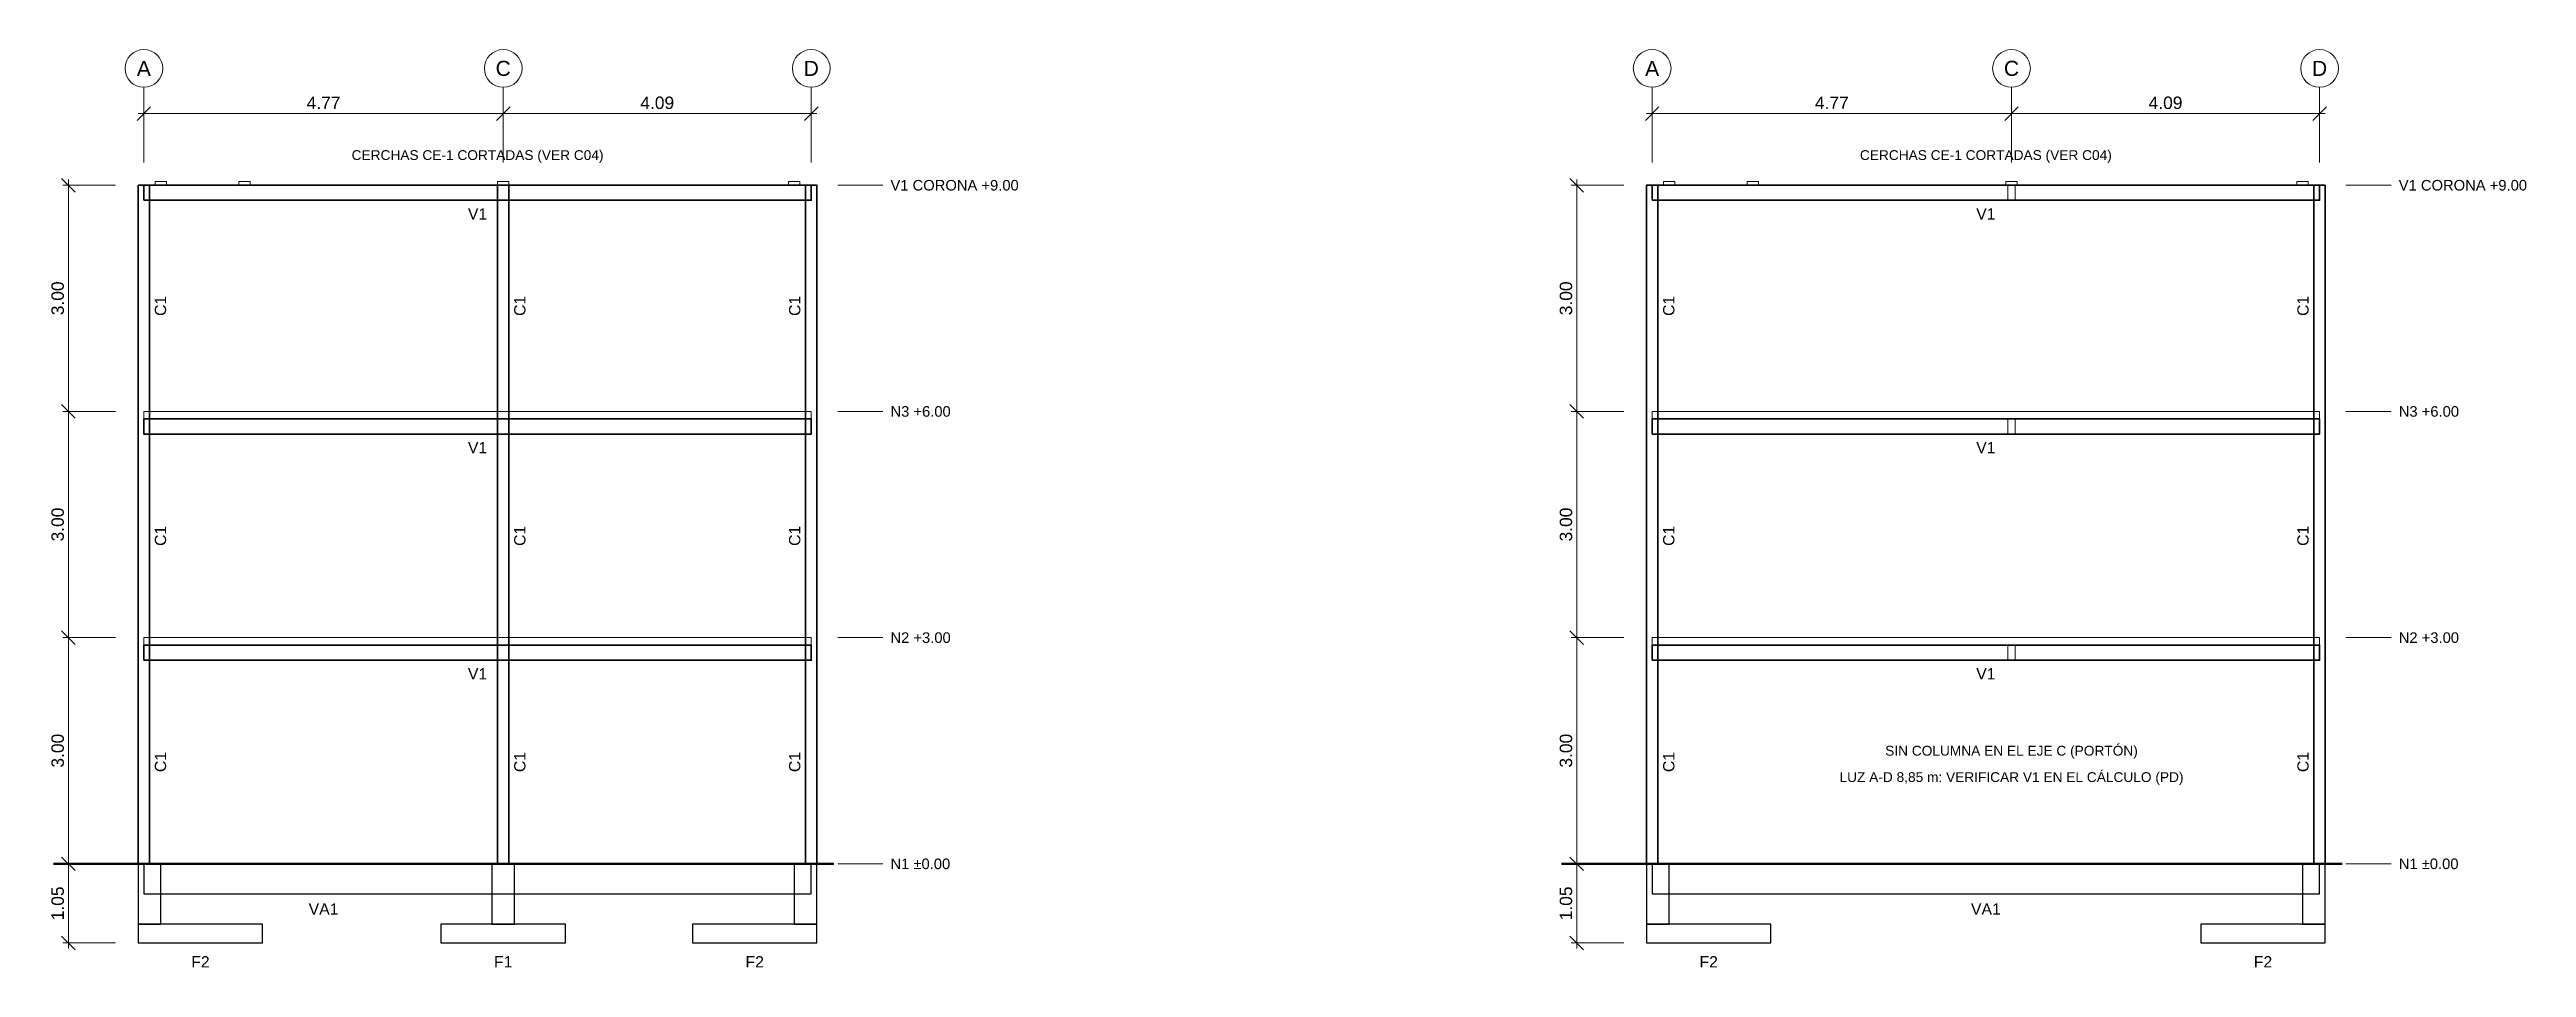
# Model space of a CAD drawing. Header units: metres. Extents: x -1.2 to 31.7, y -1.4 to 10.8.
import ezdxf
from ezdxf.enums import TextEntityAlignment as Align

# ---------------------------------------------------------------- set-up
doc = ezdxf.new("R2010")
doc.units = ezdxf.units.M
doc.linetypes.add('DASHDOT', pattern=[3.556, 2.54, -0.508, 0, -0.508])
for name, color, linetype, lineweight in [('E-CIM', 7, 'Continuous', 25), ('E-COL', 7, 'Continuous', 35), ('E-COTA', 7, 'Continuous', 18), ('E-EJE', 8, 'DASHDOT', 13), ('E-LOSA', 8, 'Continuous', 18), ('E-REF', 8, 'Continuous', 18), ('E-TERRENO', 7, 'Continuous', 50), ('E-TXT', 7, 'Continuous', 18), ('E-VIGA', 7, 'Continuous', 35)]:
    doc.layers.add(name, color=color, linetype=linetype, lineweight=lineweight)
doc.styles.add('ARIAL', font='arial.ttf')
doc.dimstyles.new('COTA-75', dxfattribs={"dimtxt": 0.165, "dimasz": 0.09, "dimexe": 0.075, "dimexo": 0.075, "dimgap": 0.06, "dimtad": 1, "dimzin": 0, "dimdsep": 46, "dimtxsty": 'ARIAL', "dimtsz": 0.09, "dimcen": 2.5, "dimdle": 0.075, "dimclrd": 7, "dimclre": 7, "dimclrt": 7, "dimazin": 3, "dimtfac": 1, "dimtmove": 0, "dimatfit": 3, "dimlwd": 18, "dimlwe": 13})

msp = doc.modelspace()

# ---------------------------------------------------------------- linework, layer by layer
at = {"layer": 'E-CIM'}
for points in [[(0, -0.8), (0.3, -0.8), (0.3, 0), (0, 0)], [(0.075, -0.4), (8.925, -0.4), (8.925, 0), (0.075, 0)], [(4.69, -0.8), (4.99, -0.8), (4.99, 0), (4.69, 0)], [(8.7, -0.8), (9, -0.8), (9, 0), (8.7, 0)], [(20, -0.8), (20.3, -0.8), (20.3, 0), (20, 0)], [(20.075, -0.4), (28.925, -0.4), (28.925, 0), (20.075, 0)], [(28.7, -0.8), (29, -0.8), (29, 0), (28.7, 0)], [(0, -1.05), (1.65, -1.05), (1.65, -0.8), (0, -0.8)], [(4.015, -1.05), (5.665, -1.05), (5.665, -0.8), (4.015, -0.8)], [(7.35, -1.05), (9, -1.05), (9, -0.8), (7.35, -0.8)], [(20, -1.05), (21.65, -1.05), (21.65, -0.8), (20, -0.8)], [(27.35, -1.05), (29, -1.05), (29, -0.8), (27.35, -0.8)]]:
    msp.add_lwpolyline(points, close=True, dxfattribs=at)
at = {"layer": 'E-COL'}
for points in [[(0, 0), (0.15, 0), (0.15, 9), (0, 9)], [(4.765, 0), (4.915, 0), (4.915, 9), (4.765, 9)], [(8.85, 0), (9, 0), (9, 9), (8.85, 9)], [(20, 0), (20.15, 0), (20.15, 9), (20, 9)], [(28.85, 0), (29, 0), (29, 9), (28.85, 9)]]:
    msp.add_lwpolyline(points, close=True, dxfattribs=at)
at = {"layer": 'E-EJE'}
for p, q in [((0.075, 9.3), (0.075, 10.3)), ((4.84, 9.3), (4.84, 10.3)), ((8.925, 9.3), (8.925, 10.3)), ((20.075, 9.3), (20.075, 10.3)), ((24.84, 9.3), (24.84, 10.3)), ((28.925, 9.3), (28.925, 10.3))]:
    msp.add_line(p, q, dxfattribs=at)
at = {"layer": 'E-LOSA'}
for points in [[(0.075, 5.9), (8.925, 5.9), (8.925, 6), (0.075, 6)], [(20.075, 5.9), (28.925, 5.9), (28.925, 6), (20.075, 6)], [(0.075, 2.9), (8.925, 2.9), (8.925, 3), (0.075, 3)], [(20.075, 2.9), (28.925, 2.9), (28.925, 3), (20.075, 3)]]:
    msp.add_lwpolyline(points, close=True, dxfattribs=at)
at = {"layer": 'E-REF'}
for points in [[(0.225, 9), (0.375, 9), (0.375, 9.05), (0.225, 9.05)], [(1.335, 9), (1.485, 9), (1.485, 9.05), (1.335, 9.05)], [(4.765, 9), (4.915, 9), (4.915, 9.05), (4.765, 9.05)], [(8.625, 9), (8.775, 9), (8.775, 9.05), (8.625, 9.05)], [(20.225, 9), (20.375, 9), (20.375, 9.05), (20.225, 9.05)], [(21.335, 9), (21.485, 9), (21.485, 9.05), (21.335, 9.05)], [(24.765, 9), (24.915, 9), (24.915, 9.05), (24.765, 9.05)], [(24.79, 8.8), (24.89, 8.8), (24.89, 9), (24.79, 9)], [(28.625, 9), (28.775, 9), (28.775, 9.05), (28.625, 9.05)], [(24.79, 5.7), (24.89, 5.7), (24.89, 5.9), (24.79, 5.9)], [(24.79, 2.7), (24.89, 2.7), (24.89, 2.9), (24.79, 2.9)]]:
    msp.add_lwpolyline(points, close=True, dxfattribs=at)
at = {"layer": 'E-TERRENO'}
for p, q in [((-1.125, 0), (9.225, 0)), ((18.875, 0), (29.225, 0))]:
    msp.add_line(p, q, dxfattribs=at)
at = {"layer": 'E-TXT'}
for p, q in [((9.275, 9), (9.875, 9)), ((29.275, 9), (29.875, 9)), ((9.275, 6), (9.875, 6)), ((29.275, 6), (29.875, 6)), ((9.275, 3), (9.875, 3)), ((29.275, 3), (29.875, 3)), ((9.275, 0), (9.875, 0)), ((29.275, 0), (29.875, 0))]:
    msp.add_line(p, q, dxfattribs=at)
for centre in [(0.075, 10.55), (4.84, 10.55), (8.925, 10.55), (20.075, 10.55), (24.84, 10.55), (28.925, 10.55)]:
    msp.add_circle(centre, 0.25, dxfattribs=at)
at = {"layer": 'E-VIGA'}
for points in [[(0.075, 8.8), (8.925, 8.8), (8.925, 9), (0.075, 9)], [(20.075, 8.8), (28.925, 8.8), (28.925, 9), (20.075, 9)], [(0.075, 5.7), (8.925, 5.7), (8.925, 5.9), (0.075, 5.9)], [(20.075, 5.7), (28.925, 5.7), (28.925, 5.9), (20.075, 5.9)], [(0.075, 2.7), (8.925, 2.7), (8.925, 2.9), (0.075, 2.9)], [(20.075, 2.7), (28.925, 2.7), (28.925, 2.9), (20.075, 2.9)]]:
    msp.add_lwpolyline(points, close=True, dxfattribs=at)

# ---------------------------------------------------------------- texts
at = {"layer": 'E-TXT', "style": 'ARIAL'}
for s, height, p in [('A', 0.2, (0.075, 10.55)), ('C', 0.2, (4.84, 10.55)), ('D', 0.2, (8.925, 10.55)), ('A', 0.2, (20.075, 10.55)), ('C', 0.2, (24.84, 10.55)), ('D', 0.2, (28.925, 10.55)), ('CERCHAS CE-1 CORTADAS (VER C04)', 0.13, (4.5, 9.4)), ('CERCHAS CE-1 CORTADAS (VER C04)', 0.13, (24.5, 9.4)), ('V1', 0.15, (4.5, 8.62)), ('V1', 0.15, (24.5, 8.62)), ('V1', 0.15, (4.5, 5.52)), ('V1', 0.15, (24.5, 5.52)), ('V1', 0.15, (4.5, 2.52)), ('V1', 0.15, (24.5, 2.52)), ('SIN COLUMNA EN EL EJE C (PORTÓN)', 0.13, (24.84, 1.5)), ('LUZ A-D 8,85 m: VERIFICAR V1 EN EL CÁLCULO (PD)', 0.13, (24.84, 1.15)), ('VA1', 0.15, (2.458, -0.6)), ('VA1', 0.15, (24.5, -0.6)), ('F2', 0.15, (0.825, -1.3)), ('F1', 0.15, (4.84, -1.3)), ('F2', 0.15, (8.175, -1.3)), ('F2', 0.15, (20.825, -1.3)), ('F2', 0.15, (28.175, -1.3))]:
    msp.add_text(s, height=height, dxfattribs=at).set_placement(p, align=Align.MIDDLE_CENTER)
for s, p in [('V1 CORONA +9.00', (9.975, 9)), ('V1 CORONA +9.00', (29.975, 9)), ('N3 +6.00', (9.975, 6)), ('N3 +6.00', (29.975, 6)), ('N2 +3.00', (9.975, 3)), ('N2 +3.00', (29.975, 3)), ('N1 ±0.00', (9.975, 0)), ('N1 ±0.00', (29.975, 0))]:
    msp.add_text(s, height=0.14, dxfattribs=at).set_placement(p, align=Align.MIDDLE_LEFT)
for p in [(0.295, 7.4), (5.06, 7.4), (8.705, 7.4), (20.295, 7.4), (28.705, 7.4), (0.295, 4.35), (5.06, 4.35), (8.705, 4.35), (20.295, 4.35), (28.705, 4.35), (0.295, 1.35), (5.06, 1.35), (8.705, 1.35), (20.295, 1.35), (28.705, 1.35)]:
    msp.add_text('C1', height=0.15, rotation=90, dxfattribs=at).set_placement(p, align=Align.MIDDLE_CENTER)

# ---------------------------------------------------------------- dimensions: what is measured, and where the dimension line sits
at = {"layer": 'E-COTA'}
for base, p1, p2, text in [((0.075, 9.95), (0.075, 9.3), (4.84, 9.3), '4.77'), ((4.84, 9.95), (4.84, 9.3), (8.925, 9.3), '4.09'), ((20.075, 9.95), (20.075, 9.3), (24.84, 9.3), '4.77'), ((24.84, 9.95), (24.84, 9.3), (28.925, 9.3), '4.09')]:
    msp.add_linear_dim(base=base, p1=p1, p2=p2, text=text, dimstyle='COTA-75', dxfattribs=at).render()
for base, p1, p2, text in [((-0.925, 6), (-0.225, 6), (-0.225, 9), '3.00'), ((19.075, 6), (19.775, 6), (19.775, 9), '3.00'), ((-0.925, 3), (-0.225, 3), (-0.225, 6), '3.00'), ((19.075, 3), (19.775, 3), (19.775, 6), '3.00'), ((-0.925, 0), (-0.225, 0), (-0.225, 3), '3.00'), ((19.075, 0), (19.775, 0), (19.775, 3), '3.00'), ((-0.925, -1.05), (-0.225, -1.05), (-0.225, 0), '1.05'), ((19.075, -1.05), (19.775, -1.05), (19.775, 0), '1.05')]:
    msp.add_linear_dim(base=base, p1=p1, p2=p2, angle=90, text=text, dimstyle='COTA-75', dxfattribs=at).render()

doc.saveas('drawing.dxf')
